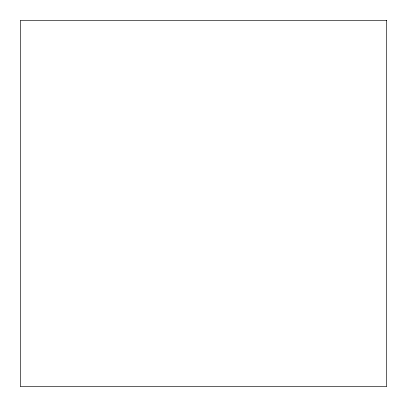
<?xml version="1.0" encoding="UTF-8"?>
<svg xmlns="http://www.w3.org/2000/svg" width="407" height="407" viewBox="0 0 407 407"><rect width="100%" height="100%" fill="white"/><g stroke="black" fill="none" stroke-linecap="round" stroke-linejoin="round"><path stroke-width="0.61" d="M386.65 20.35L20.35 20.35L20.35 386.65L386.65 386.65L386.65 20.35"/></g></svg>
